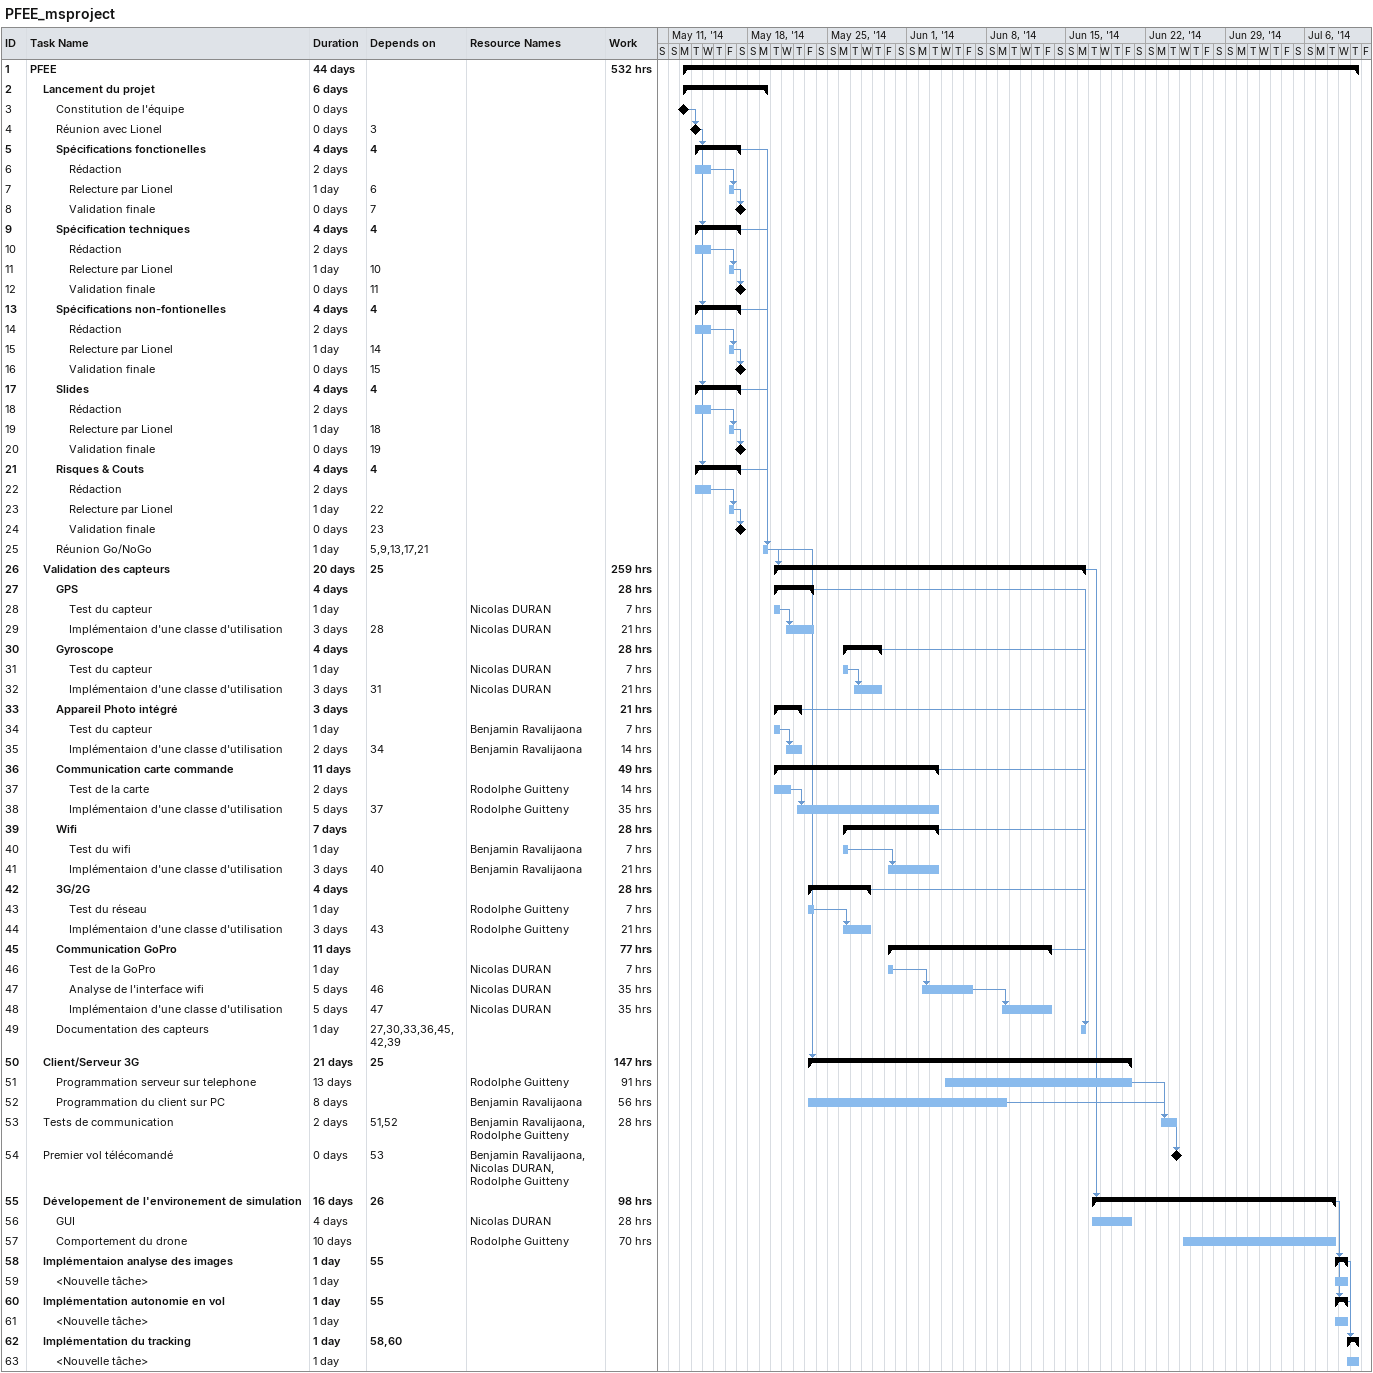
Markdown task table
PFEE_msproject

| ID | Level | Task | Duration | Start | Finish | Predecessors | Resources | Work (h) |
|---|---|---|---|---|---|---|---|---|
| 1 | 1 | **PFEE** | 44d | 2014-05-12 | 2014-07-10 |  |  | 532 |
| 2 | 2 | **Lancement du projet** | 6d | 2014-05-12 | 2014-05-19 |  |  |  |
| 3 | 3 | Constitution de l'équipe | 0d | 2014-05-12 | 2014-05-12 |  |  |  |
| 4 | 3 | Réunion avec Lionel | 0d | 2014-05-13 | 2014-05-13 | 3 |  |  |
| 5 | 3 | **Spécifications fonctionelles** | 4d | 2014-05-13 | 2014-05-17 | 4 |  |  |
| 6 | 4 | Rédaction | 2d | 2014-05-13 | 2014-05-14 |  |  |  |
| 7 | 4 | Relecture par Lionel | 1d | 2014-05-16 | 2014-05-16 | 6 |  |  |
| 8 | 4 | Validation finale | 0d | 2014-05-17 | 2014-05-17 | 7 |  |  |
| 9 | 3 | **Spécification techniques** | 4d | 2014-05-13 | 2014-05-17 | 4 |  |  |
| 10 | 4 | Rédaction | 2d | 2014-05-13 | 2014-05-14 |  |  |  |
| 11 | 4 | Relecture par Lionel | 1d | 2014-05-16 | 2014-05-16 | 10 |  |  |
| 12 | 4 | Validation finale | 0d | 2014-05-17 | 2014-05-17 | 11 |  |  |
| 13 | 3 | **Spécifications non-fontionelles** | 4d | 2014-05-13 | 2014-05-17 | 4 |  |  |
| 14 | 4 | Rédaction | 2d | 2014-05-13 | 2014-05-14 |  |  |  |
| 15 | 4 | Relecture par Lionel | 1d | 2014-05-16 | 2014-05-16 | 14 |  |  |
| 16 | 4 | Validation finale | 0d | 2014-05-17 | 2014-05-17 | 15 |  |  |
| 17 | 3 | **Slides** | 4d | 2014-05-13 | 2014-05-17 | 4 |  |  |
| 18 | 4 | Rédaction | 2d | 2014-05-13 | 2014-05-14 |  |  |  |
| 19 | 4 | Relecture par Lionel | 1d | 2014-05-16 | 2014-05-16 | 18 |  |  |
| 20 | 4 | Validation finale | 0d | 2014-05-17 | 2014-05-17 | 19 |  |  |
| 21 | 3 | **Risques & Couts** | 4d | 2014-05-13 | 2014-05-17 | 4 |  |  |
| 22 | 4 | Rédaction | 2d | 2014-05-13 | 2014-05-14 |  |  |  |
| 23 | 4 | Relecture par Lionel | 1d | 2014-05-16 | 2014-05-16 | 22 |  |  |
| 24 | 4 | Validation finale | 0d | 2014-05-17 | 2014-05-17 | 23 |  |  |
| 25 | 3 | Réunion Go/NoGo | 1d | 2014-05-19 | 2014-05-19 | 5, 9, 13, 17, 21 |  |  |
| 26 | 2 | **Validation des capteurs** | 20d | 2014-05-20 | 2014-06-16 | 25 |  | 259 |
| 27 | 3 | **GPS** | 4d | 2014-05-20 | 2014-05-23 |  |  | 28 |
| 28 | 4 | Test du capteur | 1d | 2014-05-20 | 2014-05-20 |  | Nicolas DURAN | 7 |
| 29 | 4 | Implémentaion d'une classe d'utilisation | 3d | 2014-05-21 | 2014-05-23 | 28 | Nicolas DURAN | 21 |
| 30 | 3 | **Gyroscope** | 4d | 2014-05-26 | 2014-05-29 |  |  | 28 |
| 31 | 4 | Test du capteur | 1d | 2014-05-26 | 2014-05-26 |  | Nicolas DURAN | 7 |
| 32 | 4 | Implémentaion d'une classe d'utilisation | 3d | 2014-05-27 | 2014-05-29 | 31 | Nicolas DURAN | 21 |
| 33 | 3 | **Appareil Photo intégré** | 3d | 2014-05-20 | 2014-05-22 |  |  | 21 |
| 34 | 4 | Test du capteur | 1d | 2014-05-20 | 2014-05-20 |  | Benjamin Ravalijaona | 7 |
| 35 | 4 | Implémentaion d'une classe d'utilisation | 2d | 2014-05-21 | 2014-05-22 | 34 | Benjamin Ravalijaona | 14 |
| 36 | 3 | **Communication carte commande** | 11d | 2014-05-20 | 2014-06-03 |  |  | 49 |
| 37 | 4 | Test de la carte | 2d | 2014-05-20 | 2014-05-21 |  | Rodolphe Guitteny | 14 |
| 38 | 4 | Implémentaion d'une classe d'utilisation | 5d | 2014-05-22 | 2014-06-03 | 37 | Rodolphe Guitteny | 35 |
| 39 | 3 | **Wifi** | 7d | 2014-05-26 | 2014-06-03 |  |  | 28 |
| 40 | 4 | Test du wifi | 1d | 2014-05-26 | 2014-05-26 |  | Benjamin Ravalijaona | 7 |
| 41 | 4 | Implémentaion d'une classe d'utilisation | 3d | 2014-05-30 | 2014-06-03 | 40 | Benjamin Ravalijaona | 21 |
| 42 | 3 | **3G/2G** | 4d | 2014-05-23 | 2014-05-28 |  |  | 28 |
| 43 | 4 | Test du réseau | 1d | 2014-05-23 | 2014-05-23 |  | Rodolphe Guitteny | 7 |
| 44 | 4 | Implémentaion d'une classe d'utilisation | 3d | 2014-05-26 | 2014-05-28 | 43 | Rodolphe Guitteny | 21 |
| 45 | 3 | **Communication GoPro** | 11d | 2014-05-30 | 2014-06-13 |  |  | 77 |
| 46 | 4 | Test de la GoPro | 1d | 2014-05-30 | 2014-05-30 |  | Nicolas DURAN | 7 |
| 47 | 4 | Analyse de l'interface wifi | 5d | 2014-06-02 | 2014-06-06 | 46 | Nicolas DURAN | 35 |
| 48 | 4 | Implémentaion d'une classe d'utilisation | 5d | 2014-06-09 | 2014-06-13 | 47 | Nicolas DURAN | 35 |
| 49 | 3 | Documentation des capteurs | 1d | 2014-06-16 | 2014-06-16 | 27, 30, 33, 36, 45, 42, 39 |  |  |
| 50 | 2 | **Client/Serveur 3G** | 21d | 2014-05-23 | 2014-06-20 | 25 |  | 147 |
| 51 | 3 | Programmation serveur sur telephone | 13d | 2014-06-04 | 2014-06-20 |  | Rodolphe Guitteny | 91 |
| 52 | 3 | Programmation du client sur PC | 8d | 2014-05-23 | 2014-06-09 |  | Benjamin Ravalijaona | 56 |
| 53 | 2 | Tests de communication | 2d | 2014-06-23 | 2014-06-24 | 51, 52 | Benjamin Ravalijaona, Rodolphe Guitteny | 28 |
| 54 | 2 | Premier vol télécomandé | 0d | 2014-06-24 | 2014-06-24 | 53 | Benjamin Ravalijaona, Nicolas DURAN, Rodolphe Guitteny |  |
| 55 | 2 | **Dévelopement de l'environement de simulation** | 16d | 2014-06-17 | 2014-07-08 | 26 |  | 98 |
| 56 | 3 | GUI | 4d | 2014-06-17 | 2014-06-20 |  | Nicolas DURAN | 28 |
| 57 | 3 | Comportement du drone | 10d | 2014-06-25 | 2014-07-08 |  | Rodolphe Guitteny | 70 |
| 58 | 2 | **Implémentaion analyse des images** | 1d | 2014-07-08 | 2014-07-09 | 55 |  |  |
| 59 | 3 | <Nouvelle tâche> | 1d | 2014-07-08 | 2014-07-09 |  |  |  |
| 60 | 2 | **Implémentation autonomie en vol** | 1d | 2014-07-08 | 2014-07-09 | 55 |  |  |
| 61 | 3 | <Nouvelle tâche> | 1d | 2014-07-08 | 2014-07-09 |  |  |  |
| 62 | 2 | **Implémentation du tracking** | 1d | 2014-07-09 | 2014-07-10 | 58, 60 |  |  |
| 63 | 3 | <Nouvelle tâche> | 1d | 2014-07-09 | 2014-07-10 |  |  |  |
